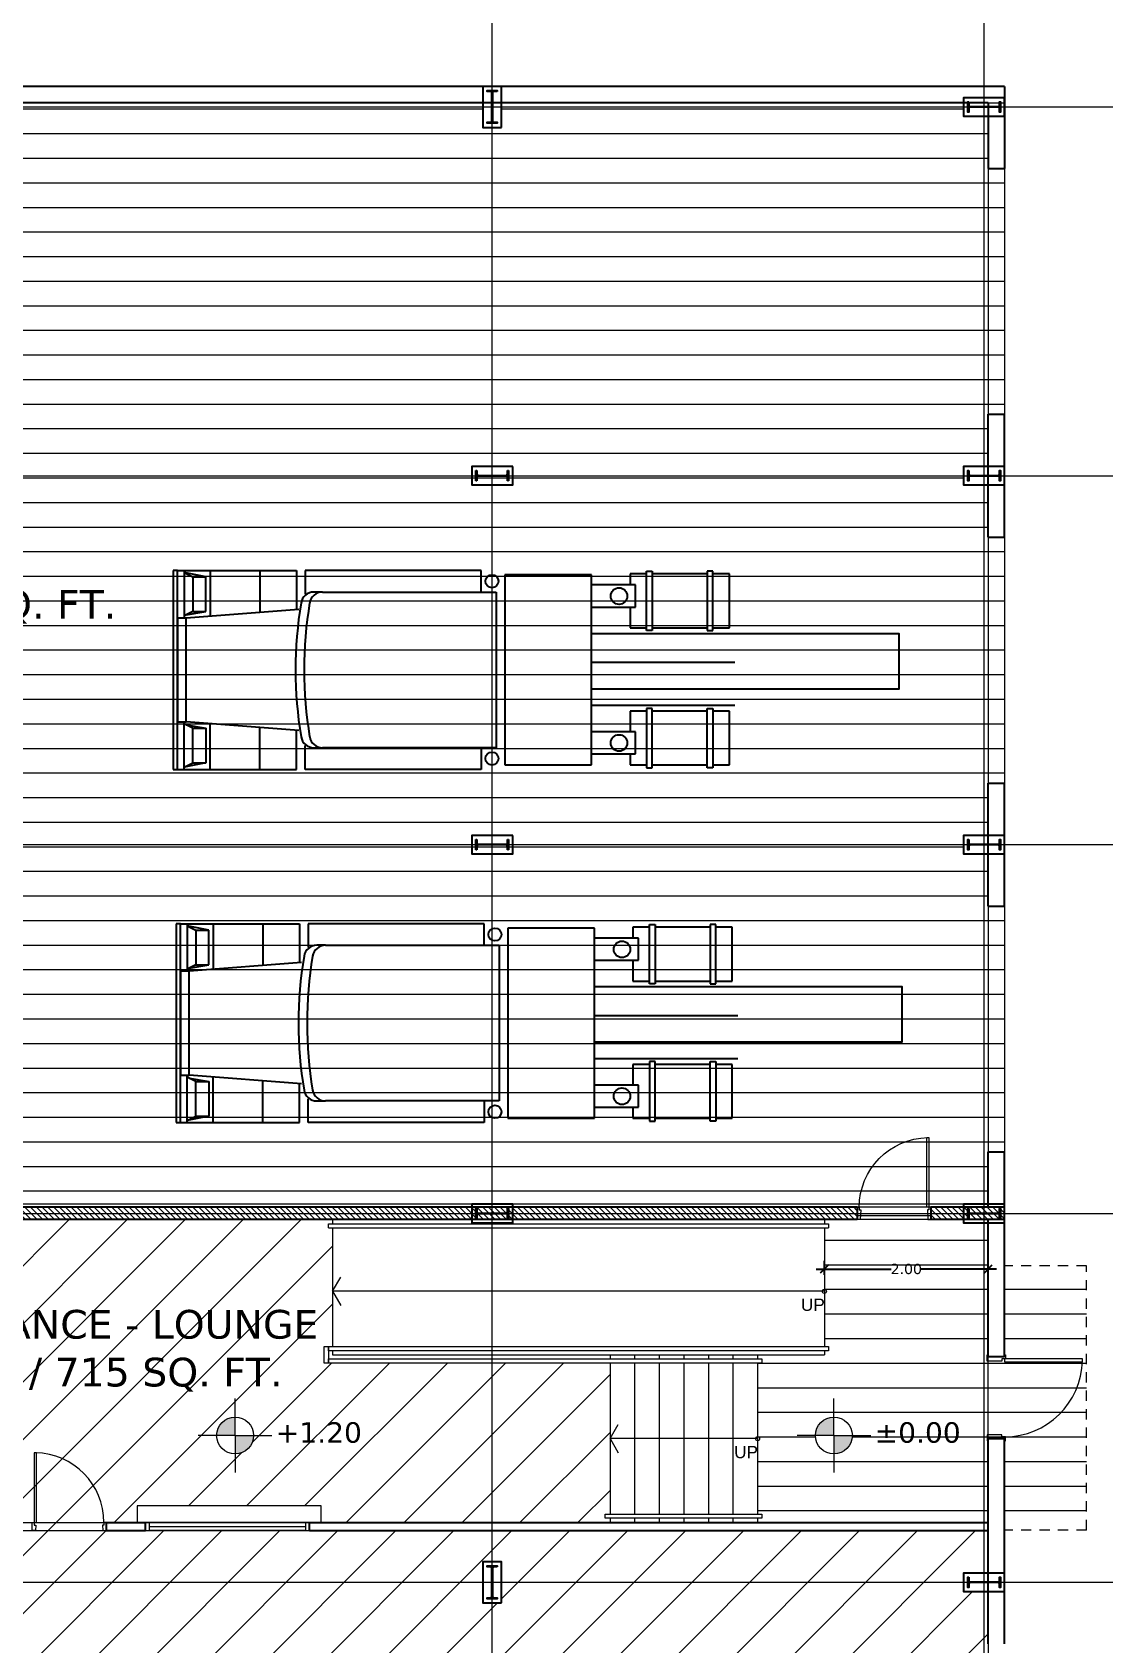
# Model space of a CAD drawing. Header units: metres. Extents: x 587 to 1372, y 780 to 1385.
# Drawn here: x 1253.37 to 1266.44, y 892.98 to 912.64 of the extents above; entities that cross this region are included whole.
import ezdxf

# ---------------------------------------------------------------- set-up
doc = ezdxf.new("R2010")
doc.units = ezdxf.units.M
for name, pattern in [('CONTINOUS', [0]), ('CONTINUA', [0]), ('HIDDEN2', [0.1875, 0.125, -0.0625])]:
    doc.linetypes.add(name, pattern=pattern)
doc.layers.get('DEFPOINTS').update_dxf_attribs({"lineweight": 5})
doc.layers.add('A-AREAS_NOPLOT', color=50, linetype='Continuous', lineweight=5, plot=False)
for name, color, linetype, lineweight in [('A-DOORS', 140, 'Continuous', 5), ('A-RAILINGS', 134, 'CONTINOUS', 9), ('A-SIMBOLOS', 7, 'Continuous', 15), ('A-STAIRS', 213, 'Continuous', 9), ('A-TEXT', 3, 'CONTINOUS', 9), ('A-WALLS', 1, 'Continuous', 25), ('A-WALLS HATCH', 142, 'Continuous', 5), ('A-WALLS VIEW', 6, 'Continuous', 5)]:
    doc.layers.add(name, color=color, linetype=linetype, lineweight=lineweight)
doc.layers.add('DIM', color=7, linetype='Continuous')
doc.layers.add('ST-COLUMNS', color=2, linetype='Continuous')
doc.layers.add('E-5 ELEVATION HATCH', color=7, linetype='Continuous', lineweight=5, true_color=0x949494)
doc.layers.add('ST-STRUCTURE GRID', color=7, linetype='Continuous', lineweight=5, true_color=0x969696)
doc.layers.add('SP_BUILDINGS_NEW_HATCH', color=9, linetype='Continuous', lineweight=13, true_color=0x808080, transparency=0.5)
doc.styles.add('details dims', font='verdana.ttf', dxfattribs={"height": 0.125})
doc.styles.get("Standard").update_dxf_attribs({"font": 'arial.ttf'})
doc.dimstyles.new('MGC Dims SMALL mts', dxfattribs={"dimtxt": 0.125, "dimasz": 0.1, "dimexe": 0.1, "dimexo": 0.1, "dimgap": 0, "dimtad": 0, "dimzin": 0, "dimdsep": 46, "dimtxsty": 'details dims', "dimblk": 'OBLIQUE', "dimcen": 0.15, "dimdle": 0.1, "dimclrd": 256, "dimclre": 256, "dimclrt": 256, "dimadec": 0, "dimazin": 0, "dimtfac": 1, "dimtofl": 0, "dimtmove": 2, "dimatfit": 2, "dimldrblk": 'OPEN90', "dimfxl": 1, "dimtolj": 1, "dimtzin": 0, "dimlwd": -1, "dimlwe": -1, "dimarcsym": 0})
pattern_1 = [(0, (0, 0), (0, 0.3), [])]
pattern_2 = [(315, (0, 0), (0.035355339, 0.035355339), [])]

# ---------------------------------------------------------------- blocks, each defined once
blk = doc.blocks.new('*U103')
for points in [[(2.4, 0), (2.4, 37.37), (1, 37.37), (1, 0)], [(0.97, 0), (1, 0), (0.98, -1.41), (1.98, -1.41), (1.98, -7.87), (1.98, -8.37), (-1, -8.37), (-1, -8.37), (-1, -7.87), (0, -7.87), (0, 0), (-1, 0), (-1, 0.5), (1, 0.5), (1, 0)], [(38.4, 0), (38.37, 0), (38.39, -1.41), (37.39, -1.41), (37.39, -8.37), (37.39, -8.37), (40.37, -8.37), (40.37, -8.37), (40.37, -7.87), (39.37, -7.87), (39.37, 0), (40.37, 0), (40.37, 0.5), (38.37, 0.5), (38.37, 0)]]:
    blk.add_lwpolyline(points, close=True)
blk.add_arc((1.04, 0.02), 37.36, 359.97469, 88.88394)
blk = doc.blocks.new('*U171')
at = {"linetype": 'Continuous'}
for p, q in [((97.295, 86.087, 3.021), (97.295, 83.66, 3.021)), ((97.348, 86.087, 3.021), (97.295, 86.087, 3.021)), ((97.348, 83.66, 3.021), (97.348, 86.087, 3.021)), ((97.348, 86.087, 3.021), (98.799, 86.087, 3.021)), ((97.427, 86.087, 3.021), (97.427, 85.506, 3.021)), ((97.691, 86.007, 3.021), (97.427, 86.06, 3.021)), ((97.427, 86.06, 3.021), (97.533, 86.007, 3.021)), ((97.533, 86.007, 3.021), (97.533, 85.586, 3.021)), ((97.533, 86.007, 3.021), (97.691, 86.007, 3.021)), ((97.691, 85.586, 3.021), (97.691, 86.007, 3.021)), ((97.744, 86.087, 3.021), (97.744, 85.533, 3.021)), ((98.35, 86.087, 3.021), (98.35, 85.586, 3.021)), ((98.799, 86.087, 3.021), (98.799, 85.612, 3.021)), ((101.05, 86.087, 3.021), (98.904, 86.087, 3.021)), ((98.904, 86.087, 3.021), (98.904, 85.796, 3.021)), ((101.05, 85.823, 3.021), (101.05, 86.087, 3.021)), ((101.34, 86.034, 3.021), (101.34, 83.713, 3.021)), ((102.395, 86.034, 3.021), (101.34, 86.034, 3.021)), ((102.395, 83.713, 3.021), (102.395, 86.034, 3.021)), ((103.068, 86.044, 3.021), (102.866, 86.044, 3.021)), ((102.866, 86.044, 3.021), (102.866, 85.909, 3.021)), ((103.068, 85.352, 3.021), (103.068, 86.077, 3.021)), ((103.068, 86.077, 3.021), (103.136, 86.077, 3.021)), ((103.136, 86.077, 3.021), (103.136, 85.352, 3.021)), ((103.809, 86.044, 3.021), (103.136, 86.044, 3.021)), ((103.809, 86.077, 3.021), (103.809, 85.352, 3.021)), ((103.876, 86.077, 3.021), (103.809, 86.077, 3.021)), ((103.876, 85.352, 3.021), (103.876, 86.077, 3.021)), ((104.078, 86.044, 3.021), (103.876, 86.044, 3.021)), ((104.078, 85.386, 3.021), (104.078, 86.044, 3.021)), ((99.115, 85.823, 3.021), (99.01, 85.823, 3.021)), ((99.115, 85.823, 3.021), (101.235, 85.823, 3.021)), ((101.235, 85.823, 3.021), (101.235, 83.924, 3.021)), ((102.934, 85.909, 3.021), (102.395, 85.909, 3.021)), ((102.934, 85.64, 3.021), (102.934, 85.909, 3.021)), ((97.533, 85.586, 3.021), (97.427, 85.533, 3.021)), ((98.825, 85.612, 3.021), (97.453, 85.506, 3.021)), ((97.453, 85.546, 3.021), (97.691, 85.586, 3.021)), ((97.533, 85.586, 3.021), (97.691, 85.586, 3.021)), ((102.395, 85.64, 3.021), (102.934, 85.64, 3.021)), ((102.866, 85.64, 3.021), (102.866, 85.386, 3.021)), ((97.348, 85.506, 3.021), (97.348, 84.24, 3.021)), ((97.453, 85.506, 3.021), (97.348, 85.506, 3.021)), ((97.453, 84.24, 3.021), (97.453, 85.506, 3.021)), ((102.866, 85.386, 3.021), (103.068, 85.386, 3.021)), ((103.136, 85.352, 3.021), (103.068, 85.352, 3.021)), ((103.136, 85.386, 3.021), (103.809, 85.386, 3.021)), ((103.809, 85.352, 3.021), (103.876, 85.352, 3.021)), ((103.876, 85.386, 3.021), (104.078, 85.386, 3.021)), ((102.395, 85.319, 3.021), (104.145, 85.319, 3.021)), ((102.395, 84.967, 3.021), (104.145, 84.967, 3.021)), ((104.145, 84.64, 3.021), (102.395, 84.64, 3.021)), ((104.145, 84.438, 3.021), (102.395, 84.438, 3.021)), ((103.068, 84.371, 3.021), (102.866, 84.371, 3.021)), ((102.866, 84.371, 3.021), (102.866, 84.117, 3.021)), ((103.068, 84.404, 3.021), (103.068, 83.679, 3.021)), ((103.136, 84.404, 3.021), (103.068, 84.404, 3.021)), ((103.136, 83.679, 3.021), (103.136, 84.404, 3.021)), ((103.809, 84.371, 3.021), (103.136, 84.371, 3.021)), ((103.809, 83.679, 3.021), (103.809, 84.404, 3.021)), ((103.809, 84.404, 3.021), (103.876, 84.404, 3.021)), ((103.876, 84.404, 3.021), (103.876, 83.679, 3.021)), ((104.078, 84.371, 3.021), (103.876, 84.371, 3.021)), ((104.078, 83.713, 3.021), (104.078, 84.371, 3.021)), ((97.348, 84.24, 3.021), (97.453, 84.24, 3.021)), ((97.427, 83.66, 3.021), (97.427, 84.24, 3.021)), ((97.533, 84.161, 3.021), (97.427, 84.214, 3.021)), ((98.825, 84.135, 3.021), (97.453, 84.24, 3.021)), ((97.453, 84.201, 3.021), (97.691, 84.161, 3.021)), ((97.533, 83.739, 3.021), (97.533, 84.161, 3.021)), ((97.533, 84.161, 3.021), (97.691, 84.161, 3.021)), ((97.691, 84.161, 3.021), (97.691, 83.739, 3.021)), ((97.744, 83.66, 3.021), (97.744, 84.214, 3.021)), ((98.35, 83.66, 3.021), (98.35, 84.161, 3.021)), ((98.799, 83.66, 3.021), (98.799, 84.135, 3.021)), ((98.904, 83.66, 3.021), (98.904, 83.95, 3.021)), ((102.934, 84.117, 3.021), (102.395, 84.117, 3.021)), ((102.934, 83.848, 3.021), (102.934, 84.117, 3.021)), ((99.01, 83.924, 3.021), (99.115, 83.924, 3.021)), ((101.235, 83.924, 3.021), (99.115, 83.924, 3.021)), ((101.05, 83.924, 3.021), (101.05, 83.66, 3.021)), ((102.395, 83.848, 3.021), (102.934, 83.848, 3.021)), ((102.866, 83.848, 3.021), (102.866, 83.713, 3.021)), ((97.295, 83.66, 3.021), (97.348, 83.66, 3.021)), ((97.348, 83.66, 3.021), (98.799, 83.66, 3.021)), ((97.427, 83.687, 3.021), (97.533, 83.739, 3.021)), ((97.691, 83.739, 3.021), (97.427, 83.687, 3.021)), ((97.533, 83.739, 3.021), (97.691, 83.739, 3.021)), ((101.05, 83.66, 3.021), (98.904, 83.66, 3.021)), ((101.34, 83.713, 3.021), (102.395, 83.713, 3.021)), ((102.866, 83.713, 3.021), (103.068, 83.713, 3.021)), ((103.068, 83.679, 3.021), (103.136, 83.679, 3.021)), ((103.136, 83.713, 3.021), (103.809, 83.713, 3.021)), ((103.876, 83.679, 3.021), (103.809, 83.679, 3.021)), ((103.876, 83.713, 3.021), (104.078, 83.713, 3.021))]:
    blk.add_line(p, q, dxfattribs=at)
at = {"elevation": 3.021}
blk.add_lwpolyline([(104.145, 85.319), (106.145, 85.319), (106.145, 84.64), (104.078, 84.64)], dxfattribs=at)
at = {"linetype": 'Continuous'}
for centre, radius in [((101.182, 85.955, 3.021), 0.0791), ((102.732, 85.774, 3.021), 0.101), ((102.732, 83.982, 3.021), 0.101), ((101.182, 83.792, 3.021), 0.0791)]:
    blk.add_circle(centre, radius, dxfattribs=at)
for centre, radius, start, end in [((99.01, 85.665, 3.021), 0.158, 90, 170.5377), ((99.115, 85.665, 3.021), 0.158, 90, 170.5377), ((103.757, 84.873, 3.021), 4.971, 170.5377, 189.4623), ((103.862, 84.873, 3.021), 4.971, 170.5377, 189.4623), ((99.01, 84.082, 3.021), 0.158, 189.4629, 270), ((99.115, 84.082, 3.021), 0.158, 189.4629, 270)]:
    blk.add_arc(centre, radius, start, end, dxfattribs=at)
blk = doc.blocks.new('_Oblique')
at = {"color": 0, "linetype": 'ByBlock', "lineweight": -2}
blk.add_line((-0.5, -0.5), (0.5, 0.5), dxfattribs=at)
blk = doc.blocks.new('*D173')
at = {"layer": 'DEFPOINTS', "color": 0, "transparency": 16777216}
for p in [(1263.037, 897.548), (1263.037, 897.376), (1265.035, 897.376)]:
    blk.add_point(p, dxfattribs=at)
at = {"layer": 'DIM', "transparency": 16777216}
for p, q in [((1262.937, 897.548), (1263.853, 897.548)), ((1263.037, 897.476), (1263.037, 897.648)), ((1265.135, 897.548), (1264.219, 897.548)), ((1265.035, 897.476), (1265.035, 897.648))]:
    blk.add_line(p, q, dxfattribs=at)
at = {"layer": 'DIM', "transparency": 16777216, "xscale": 0.1, "yscale": 0.1, "zscale": 0.1, "rotation": 180}
blk.add_blockref('_Oblique', (1263.037, 897.548), dxfattribs=at)
at = {"layer": 'DIM', "transparency": 16777216, "xscale": 0.1, "yscale": 0.1, "zscale": 0.1}
blk.add_blockref('_Oblique', (1265.035, 897.548), dxfattribs=at)
at = {"layer": 'DIM', "transparency": 16777216, "insert": (1264.036, 897.548), "char_height": 0.125, "attachment_point": 5, "style": 'details dims'}
blk.add_mtext('\\A1;2.00', dxfattribs=at)
blk = doc.blocks.new('_Open90')
at = {"color": 0, "linetype": 'ByBlock', "lineweight": -2}
for p, q in [((0, 0), (-1, 0)), ((-0.5, 0.5), (0, 0)), ((0, 0), (-0.5, -0.5))]:
    blk.add_line(p, q, dxfattribs=at)
blk = doc.blocks.new('*U118')
for points in [[(2, 2), (2, 35.43), (1, 35.43), (1, 2)], [(0, 2), (1, 2), (1, 0.75), (1.75, 0.75), (1.5, -1.94), (0, -1.94)], [(35.43, 2), (34.43, 2), (34.43, 0.75), (33.68, 0.75), (33.93, -1.94), (35.43, -1.94)]]:
    blk.add_lwpolyline(points, close=True)
blk.add_lwpolyline([(36.56, 1), (36.56, 1)])
blk.add_arc((1, 2), 33.43, 0, 89.01224)
blk = doc.blocks.new('*U177')
for points in [[(2, 2), (2, 35.43), (1, 35.43), (1, 2)], [(0, 2), (1, 2), (1, 0.75), (1.75, 0.75), (1.5, -3.92), (0, -3.92)], [(35.43, 2), (34.43, 2), (34.43, 0.75), (33.68, 0.75), (33.93, -3.92), (35.43, -3.92)]]:
    blk.add_lwpolyline(points, close=True)
blk.add_lwpolyline([(36.56, 1), (36.56, 1)])
blk.add_arc((1, 2), 33.43, 0, 89.01224)
blk = doc.blocks.new('*U178')
at = {"layer": 'A-SIMBOLOS'}
for p, q in [((0.78, 0), (0.88, 0.173)), ((2.58, 0), (0.78, 0)), ((0.78, 0), (0.88, -0.173))]:
    blk.add_line(p, q, dxfattribs=at)
blk.add_circle((2.58, 0), 0.025, dxfattribs=at)
blk = doc.blocks.new('*U179')
at = {"layer": 'A-SIMBOLOS'}
for p, q in [((-3.42, 0), (-3.32, 0.173)), ((2.58, 0), (-3.42, 0)), ((-3.42, 0), (-3.32, -0.173))]:
    blk.add_line(p, q, dxfattribs=at)
blk.add_circle((2.58, 0), 0.025, dxfattribs=at)

msp = doc.modelspace()

# ---------------------------------------------------------------- hatches: boundary and pattern name
at = {"layer": 'A-TEXT', "transparency": 33554559}
h = msp.add_hatch(color=256, dxfattribs=at)
h.dxf.hatch_style = 1
h.paths.add_polyline_path([(1255.849, 895.742, 0.414214), (1255.624, 895.517), (1255.849, 895.517)])
h.paths.add_polyline_path([(1256.074, 895.517), (1255.849, 895.517), (1255.849, 895.292, 0.414214)])
h = msp.add_hatch(color=256, dxfattribs=at)
h.dxf.hatch_style = 1
h.paths.add_polyline_path([(1263.153, 895.742, 0.414214), (1262.928, 895.517), (1263.153, 895.517)])
h.paths.add_polyline_path([(1263.378, 895.517), (1263.153, 895.517), (1263.153, 895.292, 0.414214)])
at = {"layer": 'A-WALLS HATCH', "transparency": 33554687}
h = msp.add_hatch(dxfattribs=at)
h.set_pattern_fill('_USER', color=256, scale=0.05, angle=315, pattern_type=0)
h.set_pattern_definition(pattern_2)
h.paths.add_polyline_path([(1263.437, 898.301), (1239.044, 898.301), (1239.044, 898.151), (1263.437, 898.151)])
h = msp.add_hatch(dxfattribs=at)
h.set_pattern_fill('_USER', color=256, scale=0.05, angle=315, pattern_type=0)
h.set_pattern_definition(pattern_2)
h.paths.add_polyline_path([(1265.235, 898.301), (1264.337, 898.301), (1264.337, 898.151), (1265.235, 898.151)])
at = {"layer": 'SP_BUILDINGS_NEW_HATCH', "transparency": 33554559}
h = msp.add_hatch(dxfattribs=at)
h.set_pattern_fill('_USER', color=256, scale=0.5, angle=45, pattern_type=0)
h.set_pattern_definition([(45, (0, 0), (-0.35355339, 0.35355339), [])])
h.paths.add_polyline_path([(1241.097, 906.976), (1240.872, 906.976), (1240.872, 907.476), (1241.097, 907.476), (1241.097, 911.476), (1240.872, 911.476), (1240.872, 911.776), (1235.097, 911.776), (1235.097, 911.476), (1234.935, 911.476), (1234.935, 909.004), (1236.235, 909.004), (1236.235, 904.897), (1236.185, 904.897), (1236.185, 904.839), (1236.135, 904.839), (1236.135, 904.897), (1235.035, 904.897), (1235.035, 904.839), (1234.985, 904.839), (1234.985, 904.897), (1234.935, 904.897), (1234.935, 902.976), (1235.097, 902.976), (1235.097, 902.476), (1234.935, 902.476), (1234.935, 898.476), (1235.097, 898.476), (1235.097, 898.301), (1236.544, 898.301), (1236.544, 898.151), (1235.097, 898.151), (1235.097, 897.976), (1234.935, 897.976), (1234.935, 893.976), (1235.097, 893.976), (1235.097, 893.476), (1234.935, 893.476), (1234.935, 889.476), (1235.097, 889.476), (1235.097, 888.976), (1234.935, 888.976), (1234.935, 884.976), (1235.097, 884.976), (1235.097, 884.476), (1234.935, 884.476), (1234.935, 880.476), (1235.097, 880.476), (1235.097, 879.976), (1234.935, 879.976), (1234.935, 875.976), (1235.097, 875.976), (1235.097, 875.676), (1240.872, 875.676), (1240.872, 875.976), (1241.097, 875.976), (1241.097, 875.676), (1246.872, 875.676), (1246.872, 875.976), (1247.097, 875.976), (1247.097, 875.676), (1252.872, 875.676), (1252.872, 875.976), (1252.91, 875.976), (1252.91, 879.976), (1252.872, 879.976), (1252.872, 880.476), (1253.097, 880.476), (1253.097, 880.026), (1258.872, 880.026), (1258.872, 880.476), (1259.097, 880.476), (1259.097, 879.976), (1259.06, 879.976), (1259.06, 875.976), (1259.097, 875.976), (1259.097, 875.676), (1264.872, 875.676), (1264.872, 875.976), (1265.038, 875.976), (1265.035, 876.476), (1265.235, 876.476), (1265.235, 879.476), (1265.035, 879.476), (1265.035, 880.113), (1264.735, 880.113), (1264.735, 880.338), (1265.035, 880.338), (1265.035, 880.976), (1265.235, 880.976), (1265.235, 883.976), (1265.035, 883.976), (1265.035, 884.613), (1264.735, 884.613), (1264.735, 884.838), (1265.035, 884.838), (1265.035, 885.476), (1265.235, 885.476), (1265.235, 888.476), (1265.035, 888.476), (1265.035, 889.113), (1264.735, 889.113), (1264.735, 889.338), (1265.035, 889.338), (1265.035, 889.976), (1265.235, 889.976), (1265.235, 892.976), (1265.035, 892.976), (1265.035, 893.613), (1264.735, 893.613), (1264.735, 893.838), (1265.035, 893.838), (1265.035, 894.357), (1256.756, 894.357), (1256.706, 894.357), (1254.806, 894.357), (1254.756, 894.357), (1254.275, 894.357), (1254.275, 894.457), (1254.656, 894.457), (1254.656, 894.657), (1256.9, 894.657), (1256.9, 894.457), (1260.422, 894.457), (1260.422, 894.507), (1260.363, 894.507), (1260.363, 894.557), (1260.422, 894.557), (1260.422, 896.401), (1256.987, 896.401), (1256.937, 896.401), (1256.937, 896.601), (1256.987, 896.601), (1257.037, 896.601), (1257.037, 898.051), (1256.987, 898.051), (1256.987, 898.101), (1257.037, 898.101), (1257.037, 898.151), (1254.86, 898.152), (1253.235, 898.152), (1253.235, 898.113), (1252.735, 898.113), (1252.735, 898.152), (1248.961, 898.152), (1248.961, 897.194), (1248.861, 897.194), (1248.861, 897.551), (1247.061, 897.551), (1247.061, 895.956), (1247.161, 895.956), (1247.767, 895.606, 0.131652), (1247.861, 895.956), (1247.961, 895.956), (1248.061, 895.956), (1248.667, 895.606, 0.131652), (1248.761, 895.956), (1248.861, 895.956), (1248.861, 896.294), (1248.961, 896.294), (1248.961, 894.457), (1253.375, 894.457), (1253.375, 894.357), (1246.911, 894.357), (1246.911, 898.113), (1246.735, 898.113), (1246.735, 898.151), (1241.235, 898.151), (1241.235, 898.114), (1240.735, 898.114), (1240.735, 898.151), (1239.044, 898.151), (1239.044, 898.301), (1240.735, 898.301), (1240.735, 898.339), (1241.097, 898.339), (1241.097, 902.476), (1240.872, 902.476), (1240.872, 902.976), (1241.097, 902.976)])
h.paths.add_polyline_path([(1237.316, 904.126, -1), (1236.866, 904.126, -1)], flags=16)
h.paths.add_polyline_path([(1240.872, 893.976), (1241.097, 893.976), (1241.097, 893.476), (1240.872, 893.476)], flags=16)
h.paths.add_polyline_path([(1240.922, 893.926), (1241.047, 893.926), (1241.047, 893.914), (1241.01, 893.914, 0.414214), (1240.989, 893.893), (1240.989, 893.559, 0.414214), (1241.01, 893.538), (1241.047, 893.538), (1241.047, 893.526), (1240.922, 893.526), (1240.922, 893.538), (1240.96, 893.538, 0.414214), (1240.981, 893.559), (1240.981, 893.893, 0.420805), (1240.96, 893.914), (1240.922, 893.914)], flags=0)
h.paths.add_polyline_path([(1246.872, 893.976), (1247.097, 893.976), (1247.097, 893.476), (1246.872, 893.476)], flags=16)
h.paths.add_polyline_path([(1246.922, 893.926), (1247.047, 893.926), (1247.047, 893.914), (1247.01, 893.914, 0.414214), (1246.989, 893.893), (1246.989, 893.559, 0.414214), (1247.01, 893.538), (1247.047, 893.538), (1247.047, 893.526), (1246.922, 893.526), (1246.922, 893.538), (1246.96, 893.538, 0.414214), (1246.981, 893.559), (1246.981, 893.893, 0.420805), (1246.96, 893.914), (1246.922, 893.914)], flags=0)
h.paths.add_polyline_path([(1240.872, 889.476), (1241.097, 889.476), (1241.097, 888.976), (1240.872, 888.976)], flags=16)
h.paths.add_polyline_path([(1240.922, 889.426), (1241.047, 889.426), (1241.047, 889.414), (1241.01, 889.414, 0.414214), (1240.989, 889.393), (1240.989, 889.059, 0.414214), (1241.01, 889.038), (1241.047, 889.038), (1241.047, 889.026), (1240.922, 889.026), (1240.922, 889.038), (1240.96, 889.038, 0.414214), (1240.981, 889.059), (1240.981, 889.393, 0.420805), (1240.96, 889.414), (1240.922, 889.414)], flags=0)
h.paths.add_polyline_path([(1252.872, 893.976), (1253.097, 893.976), (1253.097, 893.476), (1252.872, 893.476)], flags=16)
h.paths.add_polyline_path([(1246.872, 889.476), (1247.097, 889.476), (1247.097, 888.976), (1246.872, 888.976)], flags=16)
h.paths.add_polyline_path([(1252.922, 893.926), (1253.047, 893.926), (1253.047, 893.914), (1253.01, 893.914, 0.414214), (1252.989, 893.893), (1252.989, 893.559, 0.414214), (1253.01, 893.538), (1253.047, 893.538), (1253.047, 893.526), (1252.922, 893.526), (1252.922, 893.538), (1252.96, 893.538, 0.414214), (1252.981, 893.559), (1252.981, 893.893, 0.420805), (1252.96, 893.914), (1252.922, 893.914)], flags=0)
h.paths.add_polyline_path([(1246.922, 889.426), (1247.047, 889.426), (1247.047, 889.414), (1247.01, 889.414, 0.414214), (1246.989, 889.393), (1246.989, 889.059, 0.414214), (1247.01, 889.038), (1247.047, 889.038), (1247.047, 889.026), (1246.922, 889.026), (1246.922, 889.038), (1246.96, 889.038, 0.414214), (1246.981, 889.059), (1246.981, 889.393, 0.420805), (1246.96, 889.414), (1246.922, 889.414)], flags=0)
h.paths.add_polyline_path([(1255.624, 895.517, -1), (1256.074, 895.517, -1)], flags=16)
h.paths.add_polyline_path([(1240.872, 884.976), (1241.097, 884.976), (1241.097, 884.476), (1240.872, 884.476)], flags=16)
h.paths.add_polyline_path([(1240.922, 884.926), (1241.047, 884.926), (1241.047, 884.914), (1241.01, 884.914, 0.414214), (1240.989, 884.893), (1240.989, 884.559, 0.414214), (1241.01, 884.538), (1241.047, 884.538), (1241.047, 884.526), (1240.922, 884.526), (1240.922, 884.538), (1240.96, 884.538, 0.414214), (1240.981, 884.559), (1240.981, 884.893, 0.420805), (1240.96, 884.914), (1240.922, 884.914)], flags=0)
h.paths.add_polyline_path([(1252.872, 889.476), (1253.097, 889.476), (1253.097, 888.976), (1252.872, 888.976)], flags=16)
h.paths.add_polyline_path([(1252.922, 889.426), (1253.047, 889.426), (1253.047, 889.414), (1253.01, 889.414, 0.414214), (1252.989, 889.393), (1252.989, 889.059, 0.414214), (1253.01, 889.038), (1253.047, 889.038), (1253.047, 889.026), (1252.922, 889.026), (1252.922, 889.038), (1252.96, 889.038, 0.414214), (1252.981, 889.059), (1252.981, 889.393, 0.420805), (1252.96, 889.414), (1252.922, 889.414)], flags=0)
h.paths.add_polyline_path([(1246.872, 884.976), (1247.097, 884.976), (1247.097, 884.476), (1246.872, 884.476)], flags=16)
h.paths.add_polyline_path([(1246.922, 884.926), (1247.047, 884.926), (1247.047, 884.914), (1247.01, 884.914, 0.414214), (1246.989, 884.893), (1246.989, 884.559, 0.414214), (1247.01, 884.538), (1247.047, 884.538), (1247.047, 884.526), (1246.922, 884.526), (1246.922, 884.538), (1246.96, 884.538, 0.414214), (1246.981, 884.559), (1246.981, 884.893, 0.420805), (1246.96, 884.914), (1246.922, 884.914)], flags=0)
h.paths.add_polyline_path([(1258.872, 893.976), (1259.097, 893.976), (1259.097, 893.476), (1258.872, 893.476)], flags=16)
h.paths.add_polyline_path([(1258.922, 893.926), (1259.047, 893.926), (1259.047, 893.914), (1259.01, 893.914, 0.414214), (1258.989, 893.893), (1258.989, 893.559, 0.414214), (1259.01, 893.538), (1259.047, 893.538), (1259.047, 893.526), (1258.922, 893.526), (1258.922, 893.538), (1258.96, 893.538, 0.414214), (1258.981, 893.559), (1258.981, 893.893, 0.420805), (1258.96, 893.914), (1258.922, 893.914)], flags=0)
h.paths.add_polyline_path([(1243.548, 882.323, -1), (1243.098, 882.323, -1)], flags=16)
h.paths.add_polyline_path([(1252.872, 884.976), (1253.097, 884.976), (1253.097, 884.476), (1252.872, 884.476)], flags=16)
h.paths.add_polyline_path([(1252.922, 884.926), (1253.047, 884.926), (1253.047, 884.914), (1253.01, 884.914, 0.414214), (1252.989, 884.893), (1252.989, 884.559, 0.414214), (1253.01, 884.538), (1253.047, 884.538), (1253.047, 884.526), (1252.922, 884.526), (1252.922, 884.538), (1252.96, 884.538, 0.414214), (1252.981, 884.559), (1252.981, 884.893, 0.420805), (1252.96, 884.914), (1252.922, 884.914)], flags=0)
h.paths.add_polyline_path([(1258.872, 889.476), (1259.097, 889.476), (1259.097, 888.976), (1258.872, 888.976)], flags=16)
h.paths.add_polyline_path([(1240.872, 880.476), (1241.097, 880.476), (1241.097, 879.976), (1240.872, 879.976)], flags=16)
h.paths.add_polyline_path([(1258.922, 889.426), (1259.047, 889.426), (1259.047, 889.414), (1259.01, 889.414, 0.414214), (1258.989, 889.393), (1258.989, 889.059, 0.414214), (1259.01, 889.038), (1259.047, 889.038), (1259.047, 889.026), (1258.922, 889.026), (1258.922, 889.038), (1258.96, 889.038, 0.414214), (1258.981, 889.059), (1258.981, 889.393, 0.420805), (1258.96, 889.414), (1258.922, 889.414)], flags=0)
h.paths.add_polyline_path([(1240.922, 880.426), (1241.047, 880.426), (1241.047, 880.414), (1241.01, 880.414, 0.414214), (1240.989, 880.393), (1240.989, 880.059, 0.414214), (1241.01, 880.038), (1241.047, 880.038), (1241.047, 880.026), (1240.922, 880.026), (1240.922, 880.038), (1240.96, 880.038, 0.414214), (1240.981, 880.059), (1240.981, 880.393, 0.420805), (1240.96, 880.414), (1240.922, 880.414)], flags=0)
h.paths.add_polyline_path([(1246.872, 880.476), (1247.097, 880.476), (1247.097, 879.976), (1246.872, 879.976)], flags=16)
h.paths.add_polyline_path([(1246.922, 880.426), (1247.047, 880.426), (1247.047, 880.414), (1247.01, 880.414, 0.414214), (1246.989, 880.393), (1246.989, 880.059, 0.414214), (1247.01, 880.038), (1247.047, 880.038), (1247.047, 880.026), (1246.922, 880.026), (1246.922, 880.038), (1246.96, 880.038, 0.414214), (1246.981, 880.059), (1246.981, 880.393, 0.420805), (1246.96, 880.414), (1246.922, 880.414)], flags=0)
h.paths.add_polyline_path([(1258.872, 884.976), (1259.097, 884.976), (1259.097, 884.476), (1258.872, 884.476)], flags=16)
h.paths.add_polyline_path([(1258.922, 884.926), (1259.047, 884.926), (1259.047, 884.914), (1259.01, 884.914, 0.414214), (1258.989, 884.893), (1258.989, 884.559, 0.414214), (1259.01, 884.538), (1259.047, 884.538), (1259.047, 884.526), (1258.922, 884.526), (1258.922, 884.538), (1258.96, 884.538, 0.414214), (1258.981, 884.559), (1258.981, 884.893, 0.420805), (1258.96, 884.914), (1258.922, 884.914)], flags=0)
h.paths.add_polyline_path([(1261.679, 886.179, -1), (1262.129, 886.179, -1)], flags=16)
h.paths.add_polyline_path([(1243.721, 882.094), (1244.909, 882.094), (1244.909, 882.637), (1243.721, 882.637)], flags=24)
h.paths.add_polyline_path([(1237.489, 903.897), (1238.677, 903.897), (1238.677, 904.44), (1237.489, 904.44)], flags=24)
h.paths.add_polyline_path([(1262.302, 885.951), (1263.49, 885.951), (1263.49, 886.494), (1262.302, 886.494)], flags=24)
h.paths.add_polyline_path([(1256.247, 895.289), (1257.435, 895.289), (1257.435, 895.832), (1256.247, 895.832)], flags=24)
h = msp.add_hatch(dxfattribs=at)
h.set_pattern_fill('_USER', color=256, scale=0.3, pattern_type=0)
h.set_pattern_definition(pattern_1)
h.paths.add_polyline_path([(1265.235, 910.976), (1265.035, 910.976), (1265.035, 911.613), (1264.735, 911.613), (1264.735, 911.776), (1259.097, 911.776), (1259.097, 911.476), (1258.872, 911.476), (1258.872, 911.776), (1253.097, 911.776), (1253.097, 911.476), (1252.872, 911.476), (1252.872, 911.776), (1247.097, 911.776), (1247.097, 911.476), (1246.872, 911.476), (1246.872, 911.776), (1241.097, 911.776), (1241.097, 898.339), (1241.235, 898.339), (1265.035, 898.338), (1265.035, 898.976), (1265.235, 898.976), (1265.235, 901.976), (1265.035, 901.976), (1265.035, 902.613), (1264.735, 902.613), (1264.735, 902.838), (1265.035, 902.838), (1265.035, 903.476), (1265.235, 903.476), (1265.235, 906.476), (1265.035, 906.476), (1265.035, 907.113), (1264.735, 907.113), (1264.735, 907.338), (1265.035, 907.338), (1265.035, 907.976), (1265.235, 907.976)])
h.paths.add_polyline_path([(1259.173, 907.201, 0.414214), (1259.152, 907.222), (1258.818, 907.222, 0.414214), (1258.797, 907.201), (1258.785, 907.163), (1258.797, 907.163), (1258.797, 907.201), (1258.785, 907.288), (1258.797, 907.251, 0.414214), (1258.818, 907.23), (1259.152, 907.23, 0.420805), (1259.173, 907.251), (1259.185, 907.288), (1259.173, 907.288), (1259.173, 907.251), (1259.185, 907.163)], flags=16)
h.paths.add_polyline_path([(1259.173, 902.701, 0.414214), (1259.152, 902.722), (1258.818, 902.722, 0.414214), (1258.797, 902.701), (1258.785, 902.663), (1258.797, 902.663), (1258.797, 902.701), (1258.785, 902.788), (1258.797, 902.751, 0.414214), (1258.818, 902.73), (1259.152, 902.73, 0.420805), (1259.173, 902.751), (1259.185, 902.788), (1259.173, 902.788), (1259.173, 902.751), (1259.185, 902.663)], flags=16)
h.paths.add_polyline_path([(1253.173, 907.202, 0.414214), (1253.152, 907.223), (1252.819, 907.223, 0.420805), (1252.797, 907.202), (1252.785, 907.164), (1252.797, 907.164), (1252.797, 907.202), (1252.785, 907.289), (1252.797, 907.251, 0.414214), (1252.818, 907.23), (1253.152, 907.23, 0.414214), (1253.173, 907.251), (1253.185, 907.289), (1253.173, 907.289), (1253.173, 907.251), (1253.185, 907.164)], flags=16)
h.paths.add_polyline_path([(1253.173, 902.702), (1253.173, 902.748, -0.31756), (1253.156, 902.73), (1253.152, 902.723, -0.414214)], flags=0)
h.paths.add_polyline_path([(1252.797, 902.751), (1252.797, 902.704, -0.317745), (1252.814, 902.722), (1252.818, 902.73, -0.414214)], flags=0)
h.paths.add_polyline_path([(1253.185, 902.789), (1253.185, 902.663), (1253.173, 902.663), (1253.173, 902.701, 0.414214), (1253.152, 902.722), (1253.133, 902.723), (1252.818, 902.722, 0.414214), (1252.797, 902.701), (1252.797, 902.663), (1252.785, 902.663), (1252.785, 902.789), (1252.797, 902.789), (1252.797, 902.751, 0.414214), (1252.818, 902.73), (1253.152, 902.73, 0.414594), (1253.173, 902.751), (1253.173, 902.788), (1253.173, 902.789)], flags=16)
h.paths.add_polyline_path([(1250.373, 904.757, -1), (1249.923, 904.757, -1)], flags=16)
h.paths.add_polyline_path([(1247.173, 907.202, 0.414214), (1247.152, 907.223), (1246.819, 907.223, 0.420805), (1246.797, 907.202), (1246.785, 907.164), (1246.797, 907.164), (1246.797, 907.202), (1246.785, 907.289), (1246.797, 907.251, 0.414214), (1246.818, 907.23), (1247.152, 907.23, 0.414214), (1247.173, 907.251), (1247.185, 907.289), (1247.173, 907.289), (1247.173, 907.251), (1247.185, 907.164)], flags=16)
h.paths.add_polyline_path([(1247.173, 902.702, 0.414214), (1247.152, 902.723), (1246.819, 902.723, 0.420805), (1246.797, 902.702), (1246.785, 902.664), (1246.797, 902.664), (1246.797, 902.702), (1246.785, 902.789), (1246.797, 902.751, 0.414214), (1246.818, 902.73), (1247.152, 902.73, 0.414214), (1247.173, 902.751), (1247.185, 902.789), (1247.173, 902.789), (1247.173, 902.751), (1247.185, 902.664)], flags=16)
h.paths.add_polyline_path([(1250.546, 904.528), (1251.733, 904.528), (1251.733, 905.071), (1250.546, 905.071)], flags=24)
h = msp.add_hatch(dxfattribs=at)
h.set_pattern_fill('_USER', color=256, scale=0.3, pattern_type=0)
h.set_pattern_definition(pattern_1)
h.paths.add_polyline_path([(1266.235, 897.588), (1265.235, 897.588), (1265.235, 896.476), (1265.035, 896.476), (1265.035, 898.113), (1264.735, 898.113), (1264.735, 898.151), (1264.337, 898.151), (1264.337, 898.301), (1264.735, 898.301), (1264.735, 898.338), (1259.235, 898.338), (1259.235, 898.301), (1263.437, 898.301), (1263.437, 898.151), (1263.037, 898.151), (1263.037, 898.101), (1263.087, 898.101), (1263.087, 898.051), (1263.037, 898.051), (1263.037, 897.301, -0.414214), (1263.062, 897.276, -0.414214), (1263.037, 897.251), (1263.037, 896.601), (1263.087, 896.601), (1263.087, 896.551), (1263.037, 896.551), (1263.037, 896.501), (1262.222, 896.501), (1262.222, 896.451), (1262.275, 896.451), (1262.275, 896.401), (1262.222, 896.401), (1262.222, 895.504, -0.414214), (1262.247, 895.479, -0.414214), (1262.222, 895.454), (1262.222, 894.557), (1262.275, 894.557), (1262.275, 894.507), (1262.222, 894.507), (1262.222, 894.457), (1265.035, 894.457), (1265.035, 895.476), (1265.235, 895.476), (1265.235, 894.364), (1266.235, 894.364)])
h.paths.add_polyline_path([(1263.378, 895.517, -1), (1262.928, 895.517, -1)], flags=16)
h.paths.add_polyline_path([(1263.809, 897.419), (1264.261, 897.419), (1264.261, 897.691), (1263.809, 897.691)], flags=24)
h.paths.add_polyline_path([(1263.551, 895.289), (1264.738, 895.289), (1264.738, 895.832), (1263.551, 895.832)], flags=24)

# ---------------------------------------------------------------- linework, layer by layer
at = {"layer": 'A-AREAS_NOPLOT'}
for points in [[(1241.097, 911.776), (1265.035, 911.776), (1265.035, 898.301), (1241.097, 898.301)], [(1234.935, 898.151), (1246.911, 898.151), (1246.911, 894.357), (1265.035, 894.358), (1265.04, 875.676), (1259.06, 875.676), (1259.06, 880.026), (1252.91, 880.026), (1252.91, 875.676), (1234.935, 875.676)], [(1265.035, 898.151), (1247.061, 898.151), (1247.061, 894.456), (1265.035, 894.456)]]:
    msp.add_lwpolyline(points, close=True, dxfattribs=at)
at = {"layer": 'A-DOORS'}
for p, q in [((1256.706, 894.457), (1254.806, 894.457)), ((1254.806, 894.407), (1256.706, 894.407)), ((1256.706, 894.357), (1254.806, 894.357))]:
    msp.add_line(p, q, dxfattribs=at)
for points in [[(1254.756, 894.357), (1254.806, 894.357), (1254.806, 894.457), (1254.756, 894.457)], [(1256.706, 894.357), (1256.756, 894.357), (1256.756, 894.457), (1256.706, 894.457)]]:
    msp.add_lwpolyline(points, close=True, dxfattribs=at)
at = {"layer": 'A-RAILINGS'}
for p, q in [((1256.987, 898.101), (1263.087, 898.101)), ((1256.987, 898.051), (1256.987, 898.101)), ((1263.087, 898.101), (1263.087, 898.051)), ((1256.987, 898.051), (1263.087, 898.051)), ((1256.987, 896.551), (1256.987, 896.601))]:
    msp.add_line(p, q, dxfattribs=at)
msp.add_lwpolyline([(1256.987, 896.601), (1256.987, 896.401), (1256.937, 896.401), (1256.937, 896.601), (1256.987, 896.601)], dxfattribs=at)
for points in [[(1256.987, 896.601), (1263.087, 896.601), (1263.087, 896.551), (1256.987, 896.551)], [(1256.987, 896.451), (1262.275, 896.451), (1262.275, 896.401), (1256.987, 896.401)], [(1260.363, 894.557), (1262.275, 894.557), (1262.275, 894.507), (1260.363, 894.507)]]:
    msp.add_lwpolyline(points, close=True, dxfattribs=at)
at = {"layer": 'A-STAIRS'}
for p, q in [((1257.037, 898.151), (1257.037, 898.101)), ((1257.037, 898.151), (1263.037, 898.151)), ((1257.037, 898.051), (1257.037, 896.601)), ((1263.037, 898.051), (1263.037, 896.601)), ((1257.037, 896.551), (1257.037, 896.501)), ((1263.037, 896.551), (1263.037, 896.501)), ((1257.037, 896.501), (1263.037, 896.501)), ((1260.422, 896.501), (1260.422, 896.451)), ((1260.422, 896.401), (1260.422, 894.557)), ((1260.722, 896.501), (1260.722, 896.451)), ((1260.722, 896.401), (1260.722, 894.557)), ((1261.022, 896.501), (1261.022, 896.451)), ((1261.022, 896.401), (1261.022, 894.557)), ((1261.322, 896.501), (1261.322, 896.451)), ((1261.322, 896.401), (1261.322, 894.557)), ((1261.622, 896.501), (1261.622, 896.451)), ((1261.622, 896.401), (1261.622, 894.557)), ((1261.922, 896.501), (1261.922, 896.451)), ((1261.922, 896.401), (1261.922, 894.557)), ((1262.222, 896.501), (1262.222, 896.451)), ((1262.222, 896.401), (1262.222, 894.557)), ((1260.422, 894.507), (1260.422, 894.457)), ((1260.722, 894.507), (1260.722, 894.457)), ((1261.022, 894.507), (1261.022, 894.457)), ((1261.322, 894.507), (1261.322, 894.457)), ((1261.622, 894.507), (1261.622, 894.457)), ((1261.922, 894.507), (1261.922, 894.457)), ((1262.222, 894.507), (1262.222, 894.457))]:
    msp.add_line(p, q, dxfattribs=at)
at = {"layer": 'A-STAIRS', "linetype": 'CONTINUA', "lineweight": 18}
msp.add_line((1263.037, 898.151), (1263.037, 898.101), dxfattribs=at)
at = {"layer": 'A-STAIRS', "linetype": 'HIDDEN2'}
for p, q in [((1266.235, 897.588), (1265.235, 897.588)), ((1266.235, 894.364), (1266.235, 897.588)), ((1266.235, 894.364), (1265.235, 894.364))]:
    msp.add_line(p, q, dxfattribs=at)
at = {"layer": 'A-TEXT'}
for p, q in [((1255.849, 895.517), (1255.849, 895.967)), ((1263.153, 895.517), (1263.153, 895.967)), ((1255.849, 895.517), (1255.399, 895.517)), ((1255.849, 895.517), (1256.299, 895.517)), ((1255.849, 895.517), (1255.849, 895.067)), ((1263.153, 895.517), (1262.703, 895.517)), ((1263.153, 895.517), (1263.603, 895.517)), ((1263.153, 895.517), (1263.153, 895.067))]:
    msp.add_line(p, q, dxfattribs=at)
for centre in [(1255.849, 895.517), (1263.153, 895.517)]:
    msp.add_circle(centre, 0.225, dxfattribs=at)
at = {"layer": 'A-WALLS'}
for p, q in [((1265.235, 911.976), (1265.235, 910.976)), ((1265.035, 911.776), (1265.035, 910.976)), ((1265.035, 910.976), (1265.235, 910.976)), ((1265.035, 907.976), (1265.235, 907.976)), ((1265.035, 906.476), (1265.235, 906.476)), ((1265.035, 903.476), (1265.235, 903.476)), ((1265.035, 901.976), (1265.235, 901.976)), ((1265.035, 898.976), (1265.235, 898.976)), ((1263.437, 898.301), (1246.911, 898.301)), ((1263.437, 898.301), (1263.437, 898.151)), ((1265.235, 898.301), (1264.337, 898.301)), ((1264.337, 898.301), (1264.337, 898.151)), ((1254.86, 898.152), (1247.061, 898.152)), ((1263.437, 898.151), (1254.86, 898.152)), ((1265.235, 898.151), (1264.337, 898.151)), ((1265.235, 896.476), (1265.035, 896.476)), ((1265.235, 896.476), (1265.035, 896.476)), ((1265.235, 895.476), (1265.035, 895.476)), ((1265.235, 895.476), (1265.035, 895.476)), ((1254.275, 894.457), (1254.275, 894.357)), ((1254.275, 894.457), (1254.756, 894.457)), ((1254.275, 894.357), (1254.756, 894.357)), ((1254.756, 894.357), (1254.756, 894.457)), ((1256.756, 894.357), (1256.756, 894.457)), ((1256.756, 894.457), (1265.035, 894.457)), ((1256.756, 894.357), (1265.035, 894.357))]:
    msp.add_line(p, q, dxfattribs=at)
for points in [[(1265.235, 911.976), (1234.735, 911.976), (1234.735, 908.723)], [(1265.035, 911.776), (1234.935, 911.776), (1234.935, 908.723)], [(1265.035, 906.476), (1265.035, 907.976)], [(1265.235, 906.476), (1265.235, 907.976)], [(1265.035, 901.976), (1265.035, 903.476)], [(1265.235, 901.976), (1265.235, 903.476)], [(1265.035, 898.301), (1265.035, 898.976)], [(1265.235, 896.476), (1265.235, 898.976)], [(1265.035, 896.476), (1265.035, 898.151)], [(1265.035, 892.976), (1265.035, 895.476)], [(1265.235, 892.976), (1265.235, 895.476)]]:
    msp.add_lwpolyline(points, dxfattribs=at)
at = {"layer": 'A-WALLS VIEW'}
msp.add_lwpolyline([(1256.9, 894.457), (1256.9, 894.657), (1254.656, 894.657), (1254.656, 894.457)], dxfattribs=at)
at = {"layer": 'E-5 ELEVATION HATCH'}
msp.add_lwpolyline([(1265.235, 898.338), (1241.097, 898.338), (1241.097, 911.776), (1265.235, 911.776)], close=True, dxfattribs=at)
at = {"layer": 'ST-COLUMNS', "linetype": 'ByBlock'}
for p, q in [((1258.785, 907.163), (1258.785, 907.288)), ((1258.785, 907.288), (1258.797, 907.288)), ((1258.797, 907.163), (1258.785, 907.163)), ((1258.797, 907.288), (1258.797, 907.251)), ((1258.797, 907.201), (1258.797, 907.163)), ((1258.818, 907.23), (1259.152, 907.23)), ((1259.152, 907.222), (1258.818, 907.222)), ((1259.173, 907.251), (1259.173, 907.288)), ((1259.173, 907.288), (1259.185, 907.288)), ((1259.173, 907.163), (1259.173, 907.201)), ((1259.185, 907.163), (1259.173, 907.163)), ((1259.185, 907.288), (1259.185, 907.163)), ((1258.785, 902.663), (1258.785, 902.788)), ((1258.785, 902.788), (1258.797, 902.788)), ((1258.797, 902.663), (1258.785, 902.663)), ((1258.797, 902.788), (1258.797, 902.751)), ((1258.797, 902.701), (1258.797, 902.663)), ((1258.818, 902.73), (1259.152, 902.73)), ((1259.152, 902.722), (1258.818, 902.722)), ((1259.173, 902.751), (1259.173, 902.788)), ((1259.173, 902.788), (1259.185, 902.788)), ((1259.173, 902.663), (1259.173, 902.701)), ((1259.185, 902.663), (1259.173, 902.663)), ((1259.185, 902.788), (1259.185, 902.663))]:
    msp.add_line(p, q, dxfattribs=at)
at = {"layer": 'ST-COLUMNS'}
for points in [[(1259.097, 911.476), (1259.097, 911.976), (1258.872, 911.976), (1258.872, 911.476)], [(1265.235, 911.838), (1264.735, 911.838), (1264.735, 911.613), (1265.235, 911.613)], [(1259.235, 907.338), (1258.735, 907.338), (1258.735, 907.113), (1259.235, 907.113)], [(1265.235, 907.338), (1264.735, 907.338), (1264.735, 907.113), (1265.235, 907.113)], [(1259.235, 902.838), (1258.735, 902.838), (1258.735, 902.613), (1259.235, 902.613)], [(1265.235, 902.838), (1264.735, 902.838), (1264.735, 902.613), (1265.235, 902.613)], [(1259.235, 898.338), (1258.735, 898.338), (1258.735, 898.113), (1259.235, 898.113)], [(1265.235, 898.338), (1264.735, 898.338), (1264.735, 898.113), (1265.235, 898.113)], [(1259.097, 893.476), (1259.097, 893.976), (1258.872, 893.976), (1258.872, 893.476)], [(1265.235, 893.838), (1264.735, 893.838), (1264.735, 893.613), (1265.235, 893.613)]]:
    msp.add_lwpolyline(points, close=True, dxfattribs=at)
at = {"layer": 'ST-COLUMNS', "linetype": 'ByBlock'}
for points in [[(1259.047, 911.914), (1259.01, 911.914, 0.414214), (1258.989, 911.893), (1258.989, 911.559, 0.414214), (1259.01, 911.538), (1259.047, 911.538), (1259.047, 911.526), (1258.922, 911.526), (1258.922, 911.538), (1258.96, 911.538, 0.414214), (1258.981, 911.559), (1258.981, 911.893, 0.414214), (1258.96, 911.914), (1258.922, 911.914), (1258.922, 911.926), (1259.047, 911.926)], [(1264.797, 911.788), (1264.797, 911.751, 0.414214), (1264.818, 911.73), (1265.152, 911.73, 0.414214), (1265.173, 911.751), (1265.173, 911.788), (1265.185, 911.788), (1265.185, 911.663), (1265.173, 911.663), (1265.173, 911.701, 0.414214), (1265.152, 911.722), (1264.818, 911.722, 0.414214), (1264.797, 911.701), (1264.797, 911.663), (1264.785, 911.663), (1264.785, 911.788)], [(1264.797, 907.288), (1264.797, 907.251, 0.414214), (1264.818, 907.23), (1265.152, 907.23, 0.414214), (1265.173, 907.251), (1265.173, 907.288), (1265.185, 907.288), (1265.185, 907.163), (1265.173, 907.163), (1265.173, 907.201, 0.414214), (1265.152, 907.222), (1264.818, 907.222, 0.414214), (1264.797, 907.201), (1264.797, 907.163), (1264.785, 907.163), (1264.785, 907.288)], [(1264.797, 902.788), (1264.797, 902.751, 0.414214), (1264.818, 902.73), (1265.152, 902.73, 0.414214), (1265.173, 902.751), (1265.173, 902.788), (1265.185, 902.788), (1265.185, 902.663), (1265.173, 902.663), (1265.173, 902.701, 0.414214), (1265.152, 902.722), (1264.818, 902.722, 0.414214), (1264.797, 902.701), (1264.797, 902.663), (1264.785, 902.663), (1264.785, 902.788)], [(1258.797, 898.288), (1258.797, 898.251, 0.414214), (1258.818, 898.23), (1259.152, 898.23, 0.414214), (1259.173, 898.251), (1259.173, 898.288), (1259.185, 898.288), (1259.185, 898.163), (1259.173, 898.163), (1259.173, 898.201, 0.414214), (1259.152, 898.222), (1258.818, 898.222, 0.414214), (1258.797, 898.201), (1258.797, 898.163), (1258.785, 898.163), (1258.785, 898.288)], [(1264.797, 898.288), (1264.797, 898.251, 0.414214), (1264.818, 898.23), (1265.152, 898.23, 0.414214), (1265.173, 898.251), (1265.173, 898.288), (1265.185, 898.288), (1265.185, 898.163), (1265.173, 898.163), (1265.173, 898.201, 0.414214), (1265.152, 898.222), (1264.818, 898.222, 0.414214), (1264.797, 898.201), (1264.797, 898.163), (1264.785, 898.163), (1264.785, 898.288)], [(1259.047, 893.914), (1259.01, 893.914, 0.414214), (1258.989, 893.893), (1258.989, 893.559, 0.414214), (1259.01, 893.538), (1259.047, 893.538), (1259.047, 893.526), (1258.922, 893.526), (1258.922, 893.538), (1258.96, 893.538, 0.414214), (1258.981, 893.559), (1258.981, 893.893, 0.414214), (1258.96, 893.914), (1258.922, 893.914), (1258.922, 893.926), (1259.047, 893.926)], [(1264.797, 893.788), (1264.797, 893.751, 0.414214), (1264.818, 893.73), (1265.152, 893.73, 0.414214), (1265.173, 893.751), (1265.173, 893.788), (1265.185, 893.788), (1265.185, 893.663), (1265.173, 893.663), (1265.173, 893.701, 0.414214), (1265.152, 893.722), (1264.818, 893.722, 0.414214), (1264.797, 893.701), (1264.797, 893.663), (1264.785, 893.663), (1264.785, 893.788)]]:
    msp.add_lwpolyline(points, format="xyb", close=True, dxfattribs=at)
for centre, start, end in [((1258.818, 907.251), 180, 270), ((1258.818, 907.201), 90, 180), ((1259.152, 907.251), 270, 0), ((1259.152, 907.201), 0, 90), ((1258.818, 902.751), 180, 270), ((1258.818, 902.701), 90, 180), ((1259.152, 902.751), 270, 0), ((1259.152, 902.701), 0, 90)]:
    msp.add_arc(centre, 0.021, start, end, dxfattribs=at)
at = {"layer": 'ST-STRUCTURE GRID'}
for p, q in [((1258.985, 873.366), (1258.985, 923.062)), ((1264.985, 873.366), (1264.985, 923.062)), ((1230.651, 911.726), (1272.347, 911.726)), ((1253.461, 911.726), (1268.193, 911.726)), ((1230.651, 907.226), (1268.193, 907.226)), ((1230.651, 902.726), (1268.193, 902.726)), ((1230.651, 898.226), (1272.347, 898.226)), ((1253.461, 898.226), (1268.193, 898.226)), ((1230.651, 893.726), (1272.347, 893.726)), ((1253.461, 893.726), (1268.193, 893.726))]:
    msp.add_line(p, q, dxfattribs=at)

# ---------------------------------------------------------------- block references
for p in [(1157.8, 819.984), (1157.836, 815.674)]:
    msp.add_blockref('*U171', p)
at = {"layer": 'A-DOORS', "yscale": 0.0254, "zscale": 0.0254}
for name, p, xscale in [('*U177', (1264.337, 898.251), -0.0254), ('*U118', (1253.375, 894.406), 0.0254)]:
    msp.add_blockref(name, p, dxfattribs=dict(at, xscale=xscale))
at = {"layer": 'A-DOORS', "xscale": 0.0254, "yscale": 0.0254, "zscale": 0.0254, "rotation": 270}
msp.add_blockref('*U103', (1265.235, 896.476), dxfattribs=at)
at = {"layer": 'A-SIMBOLOS'}
for name, p in [('*U179', (1260.457, 897.276)), ('*U178', (1259.642, 895.479))]:
    msp.add_blockref(name, p, dxfattribs=at)

# ---------------------------------------------------------------- texts
at = {"layer": 'A-TEXT'}
for p in [(1262.751, 897.037), (1261.936, 895.24)]:
    msp.add_text('UP', height=0.15, dxfattribs=at).set_placement(p)
at = {"layer": 'A-TEXT', "attachment_point": 1, "style": 'details dims'}
for s, width, gutter_width, insert, char_height in [('\\pxqc;SERVICE BAY\\PAREA=323m² / 3472 SQ. FT.', 9.25374, 0.625, (1246.361, 906.416, 3.021), 0.35), ('\\pxqc;DRIVERS ENTRANCE - LOUNGE\\PAREA = 66m² / 715 SQ. FT.', 9.25374, 0.625, (1248.541, 897.049), 0.35), ('+1.20', 1.07473, 1.25, (1256.345, 895.679), 0.25), ('%%P0.00', 1.07473, 1.25, (1263.649, 895.679), 0.25)]:
    msp.add_mtext_dynamic_manual_height_columns(s, width=width, gutter_width=gutter_width, heights=[0], dxfattribs=dict(at, insert=insert, char_height=char_height))

# ---------------------------------------------------------------- dimensions: what is measured, and where the dimension line sits
at = {"layer": 'DIM'}
dim = msp.add_linear_dim(base=(1263.037, 897.548), p1=(1265.035, 897.376), p2=(1263.037, 897.376), dimstyle='MGC Dims SMALL mts', override={"dimpost": '\\X'}, dxfattribs=at)
dim.commit()
dim.dimension.update_dxf_attribs({"geometry": '*D173', "text_midpoint": (1264.036, 897.548)})

doc.saveas('drawing.dxf')
